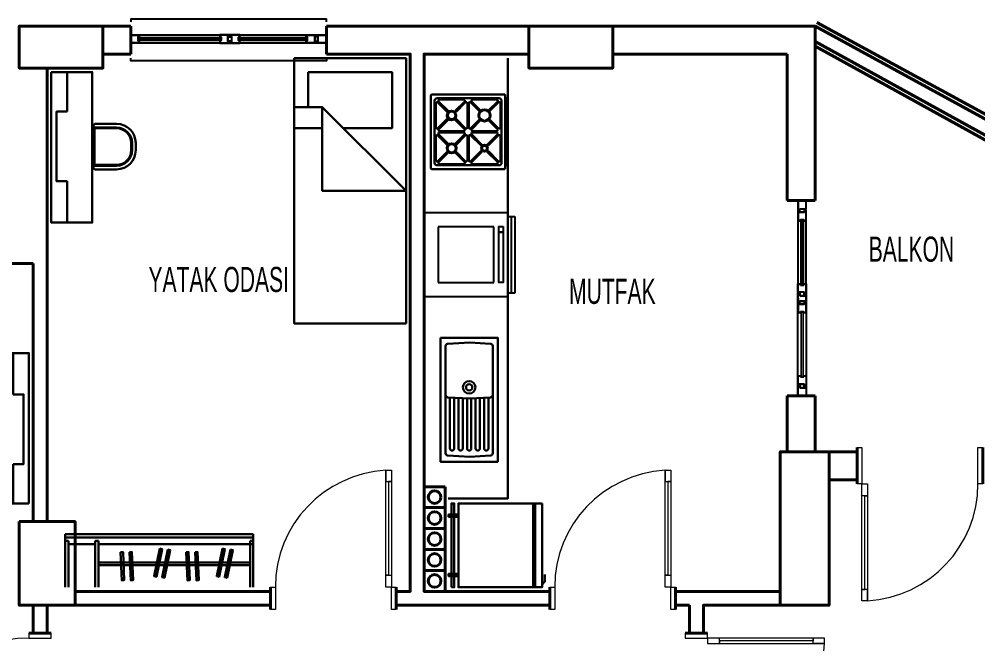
# Model space of a CAD drawing. Header units: millimetres. Extents: x 52 to 4690, y 30 to 1580.
# Drawn here: x 2387 to 3074, y 1132 to 1580 of the extents above; entities that cross this region are included whole.
import ezdxf

# ---------------------------------------------------------------- set-up
doc = ezdxf.new("R2010")
doc.units = ezdxf.units.MM
doc.layers.add('14_ISLAK_MEKAN_TEFRİŞ', color=134, linetype='Continuous')
for name, color, linetype, lineweight in [('CAM', 253, 'Continuous', 15), ('duvar_40', 45, 'Continuous', 40), ('PENC_25', 74, 'Continuous', 25), ('TEF', 145, 'Continuous', 30), ('yazı', 253, 'Continuous', 20)]:
    doc.layers.add(name, color=color, linetype=linetype, lineweight=lineweight)
doc.styles.add('ARIAL', font='Arial')

# ---------------------------------------------------------------- blocks, each defined once
blk = doc.blocks.new('23')
at = {"layer": 'CAM'}
for p, q in [((2946.792109, 1389.451431), (2946.792109, 1436.012428)), ((2946.792109, 1436.012428), (2947.292109, 1436.012428)), ((2947.292109, 1436.012428), (2947.292109, 1389.451431)), ((2948.292109, 1389.451431), (2948.292109, 1436.012428)), ((2948.292109, 1436.012428), (2948.792109, 1436.012428)), ((2948.792109, 1436.012428), (2948.792109, 1389.451431)), ((2947.292109, 1389.451431), (2946.792109, 1389.451431)), ((2948.792109, 1389.451431), (2948.292109, 1389.451431)), ((2946.792109, 1370.251424), (2946.792109, 1323.690427)), ((2947.292109, 1370.251424), (2946.792109, 1370.251424)), ((2947.292109, 1323.690427), (2947.292109, 1370.251424)), ((2948.292109, 1370.251424), (2948.292109, 1323.690427)), ((2948.792109, 1370.251424), (2948.292109, 1370.251424)), ((2948.792109, 1323.690427), (2948.792109, 1370.251424)), ((2946.792109, 1323.690427), (2947.292109, 1323.690427)), ((2948.292109, 1323.690427), (2948.792109, 1323.690427))]:
    blk.add_line(p, q, dxfattribs=at)
at = {"layer": 'duvar_40', "linetype": 'ByBlock'}
for p, q in [((2937.162892, 1449.851439), (2957.162892, 1449.851439)), ((2937.162892, 1309.851439), (2957.162892, 1309.851439))]:
    blk.add_line(p, q, dxfattribs=at)
at = {"layer": 'PENC_25'}
for p, q in [((2950.79211, 1449.851427), (2944.792107, 1449.851427)), ((2944.792107, 1449.851427), (2944.792107, 1449.851427)), ((2944.792107, 1449.851427), (2950.79211, 1449.851427)), ((2944.792107, 1449.851427), (2944.792107, 1441.826644)), ((2947.792109, 1449.851427), (2944.792107, 1449.851427)), ((2944.992107, 1449.426647), (2944.992107, 1442.026644)), ((2946.592109, 1449.426647), (2944.992107, 1449.426647)), ((2948.992109, 1449.426647), (2946.592109, 1449.426647)), ((2946.592109, 1449.426647), (2946.592109, 1449.426647)), ((2950.79211, 1449.851427), (2947.792109, 1449.851427)), ((2947.792109, 1449.851427), (2947.792109, 1449.851427)), ((2947.792109, 1449.851427), (2947.792109, 1449.851427)), ((2947.792109, 1449.851427), (2947.792109, 1449.851427)), ((2950.59211, 1449.426647), (2948.992109, 1449.426647)), ((2948.992109, 1449.426647), (2948.992109, 1449.426647)), ((2950.59211, 1444.026645), (2950.59211, 1449.426647)), ((2950.79211, 1449.851427), (2950.79211, 1449.851427)), ((2950.79211, 1443.826645), (2950.79211, 1449.851427)), ((2944.792107, 1441.826644), (2946.292109, 1441.826644)), ((2944.992107, 1442.026644), (2946.092109, 1442.026644)), ((2946.092109, 1442.026644), (2946.092109, 1444.026645)), ((2946.092109, 1444.026645), (2950.59211, 1444.026645)), ((2946.292109, 1441.826644), (2946.292109, 1443.826645)), ((2946.292109, 1443.826645), (2950.79211, 1443.826645)), ((2950.79211, 1443.526645), (2949.292109, 1443.526645)), ((2949.292109, 1443.526645), (2949.292109, 1441.526644)), ((2950.59211, 1443.326645), (2949.492109, 1443.326645)), ((2949.492109, 1443.326645), (2949.492109, 1441.326644)), ((2950.59211, 1435.512428), (2950.59211, 1443.326645)), ((2950.79211, 1435.312428), (2950.79211, 1443.526645)), ((2949.292109, 1441.526644), (2944.792107, 1441.526644)), ((2944.792107, 1441.526644), (2944.792107, 1435.312428)), ((2944.792107, 1435.312428), (2946.792109, 1435.312428)), ((2944.792107, 1435.312428), (2944.792107, 1379.851427)), ((2949.492109, 1441.326644), (2944.992107, 1441.326644)), ((2944.992107, 1441.326644), (2944.992107, 1435.512428)), ((2944.992107, 1435.512428), (2946.592109, 1435.512428)), ((2946.592109, 1435.512428), (2946.592109, 1436.212428)), ((2946.592109, 1436.212428), (2948.992109, 1436.212428)), ((2946.792109, 1435.312428), (2946.792109, 1436.012428)), ((2946.792109, 1436.012428), (2948.792109, 1436.012428)), ((2948.792109, 1436.012428), (2948.792109, 1435.312428)), ((2948.792109, 1435.312428), (2950.79211, 1435.312428)), ((2948.992109, 1436.212428), (2948.992109, 1435.512428)), ((2948.992109, 1435.512428), (2950.59211, 1435.512428)), ((2950.79211, 1379.851427), (2950.79211, 1435.312428)), ((2944.792107, 1384.151429), (2944.792107, 1390.151431)), ((2944.792107, 1390.151431), (2946.792109, 1390.151431)), ((2944.992107, 1384.351429), (2944.992107, 1389.951431)), ((2944.992107, 1389.951431), (2946.592109, 1389.951431)), ((2946.592109, 1389.951431), (2946.592109, 1389.251431)), ((2946.592109, 1389.251431), (2948.992109, 1389.251431)), ((2946.792109, 1390.151431), (2946.792109, 1389.451431)), ((2946.792109, 1389.451431), (2948.792109, 1389.451431)), ((2948.792109, 1389.451431), (2948.792109, 1390.151431)), ((2948.792109, 1390.151431), (2950.79211, 1390.151431)), ((2948.992109, 1389.251431), (2948.992109, 1389.951431)), ((2948.992109, 1389.951431), (2950.59211, 1389.951431)), ((2950.59211, 1389.951431), (2950.59211, 1382.351428)), ((2950.79211, 1390.151431), (2950.79211, 1382.151428)), ((2949.292109, 1384.151429), (2944.792107, 1384.151429)), ((2944.792107, 1379.851427), (2944.792107, 1383.851429)), ((2944.792107, 1383.851429), (2946.292109, 1383.851429)), ((2944.792107, 1379.851427), (2944.792107, 1375.851426)), ((2944.792107, 1324.390427), (2944.792107, 1379.851427)), ((2949.492109, 1384.351429), (2944.992107, 1384.351429)), ((2944.992107, 1379.851427), (2944.992107, 1383.651429)), ((2944.992107, 1383.651429), (2946.092109, 1383.651429)), ((2944.992107, 1379.851427), (2944.992107, 1376.051426)), ((2946.092109, 1383.651429), (2946.092109, 1381.651428)), ((2946.092109, 1381.651428), (2950.59211, 1381.651428)), ((2946.292109, 1383.851429), (2946.292109, 1381.851428)), ((2946.292109, 1381.851428), (2950.79211, 1381.851428)), ((2949.292109, 1382.151428), (2949.292109, 1384.151429)), ((2950.79211, 1382.151428), (2949.292109, 1382.151428)), ((2949.492109, 1382.351428), (2949.492109, 1384.351429)), ((2950.59211, 1382.351428), (2949.492109, 1382.351428)), ((2950.59211, 1381.651428), (2950.59211, 1379.851427)), ((2950.59211, 1378.051427), (2950.59211, 1379.851427)), ((2950.79211, 1381.851428), (2950.79211, 1379.851427)), ((2950.79211, 1377.851427), (2950.79211, 1379.851427)), ((2950.79211, 1379.851427), (2950.79211, 1324.390427)), ((2944.792107, 1375.851426), (2946.292109, 1375.851426)), ((2949.292109, 1375.551426), (2944.792107, 1375.551426)), ((2944.792107, 1375.551426), (2944.792107, 1369.551424)), ((2944.992107, 1376.051426), (2946.092109, 1376.051426)), ((2949.492109, 1375.351426), (2944.992107, 1375.351426)), ((2944.992107, 1375.351426), (2944.992107, 1369.751424)), ((2946.092109, 1376.051426), (2946.092109, 1378.051427)), ((2946.092109, 1378.051427), (2950.59211, 1378.051427)), ((2946.292109, 1375.851426), (2946.292109, 1377.851427)), ((2946.292109, 1377.851427), (2950.79211, 1377.851427)), ((2950.79211, 1377.551427), (2949.292109, 1377.551427)), ((2949.292109, 1377.551427), (2949.292109, 1375.551426)), ((2950.59211, 1377.351427), (2949.492109, 1377.351427)), ((2949.492109, 1377.351427), (2949.492109, 1375.351426)), ((2950.59211, 1369.751424), (2950.59211, 1377.351427)), ((2950.79211, 1369.551424), (2950.79211, 1377.551427)), ((2944.792107, 1369.551424), (2946.792109, 1369.551424)), ((2944.992107, 1369.751424), (2946.592109, 1369.751424)), ((2946.592109, 1369.751424), (2946.592109, 1370.451424)), ((2946.592109, 1370.451424), (2948.992109, 1370.451424)), ((2946.792109, 1369.551424), (2946.792109, 1370.251424)), ((2946.792109, 1370.251424), (2948.792109, 1370.251424)), ((2948.792109, 1370.251424), (2948.792109, 1369.551424)), ((2948.792109, 1369.551424), (2950.79211, 1369.551424)), ((2948.992109, 1370.451424), (2948.992109, 1369.751424)), ((2948.992109, 1369.751424), (2950.59211, 1369.751424)), ((2944.792107, 1318.17621), (2944.792107, 1324.390427)), ((2944.792107, 1324.390427), (2946.792109, 1324.390427)), ((2949.292109, 1318.17621), (2944.792107, 1318.17621)), ((2944.992107, 1318.37621), (2944.992107, 1324.190427)), ((2944.992107, 1324.190427), (2946.592109, 1324.190427)), ((2949.492109, 1318.37621), (2944.992107, 1318.37621)), ((2946.592109, 1324.190427), (2946.592109, 1323.490427)), ((2946.592109, 1323.490427), (2948.992109, 1323.490427)), ((2946.792109, 1324.390427), (2946.792109, 1323.690427)), ((2946.792109, 1323.690427), (2948.792109, 1323.690427)), ((2948.792109, 1323.690427), (2948.792109, 1324.390427)), ((2948.792109, 1324.390427), (2950.79211, 1324.390427)), ((2948.992109, 1323.490427), (2948.992109, 1324.190427)), ((2948.992109, 1324.190427), (2950.59211, 1324.190427)), ((2949.292109, 1316.176209), (2949.292109, 1318.17621)), ((2949.492109, 1316.376209), (2949.492109, 1318.37621)), ((2950.59211, 1324.190427), (2950.59211, 1316.376209)), ((2950.79211, 1324.390427), (2950.79211, 1316.176209)), ((2944.792107, 1309.851427), (2944.792107, 1317.87621)), ((2944.792107, 1317.87621), (2946.292109, 1317.87621)), ((2944.992107, 1310.276207), (2944.992107, 1317.67621)), ((2944.992107, 1317.67621), (2946.092109, 1317.67621)), ((2946.092109, 1317.67621), (2946.092109, 1315.676209)), ((2946.092109, 1315.676209), (2950.59211, 1315.676209)), ((2946.292109, 1317.87621), (2946.292109, 1315.876209)), ((2946.292109, 1315.876209), (2950.79211, 1315.876209)), ((2950.79211, 1316.176209), (2949.292109, 1316.176209)), ((2950.59211, 1316.376209), (2949.492109, 1316.376209)), ((2950.59211, 1315.676209), (2950.59211, 1310.276207)), ((2950.79211, 1315.876209), (2950.79211, 1309.851427)), ((2950.79211, 1309.851427), (2944.792107, 1309.851427)), ((2944.792107, 1309.851427), (2944.792107, 1309.851427)), ((2944.792107, 1309.851427), (2950.79211, 1309.851427)), ((2947.792109, 1309.851427), (2944.792107, 1309.851427)), ((2946.592109, 1310.276207), (2944.992107, 1310.276207)), ((2948.992109, 1310.276207), (2946.592109, 1310.276207)), ((2946.592109, 1310.276207), (2946.592109, 1310.276207)), ((2950.79211, 1309.851427), (2947.792109, 1309.851427)), ((2947.792109, 1309.851427), (2947.792109, 1309.851427)), ((2947.792109, 1309.851427), (2947.792109, 1309.851427)), ((2947.792109, 1309.851427), (2947.792109, 1309.851427)), ((2950.59211, 1310.276207), (2948.992109, 1310.276207)), ((2948.992109, 1310.276207), (2948.992109, 1310.276207)), ((2950.79211, 1309.851427), (2950.79211, 1309.851427))]:
    blk.add_line(p, q, dxfattribs=at)
blk = doc.blocks.new('24')
at = {"layer": 'CAM', "flags": 128}
for points in [[(2472.438115, 1566.142956), (2531.500244, 1566.142956), (2531.500244, 1566.642956), (2472.438115, 1566.642956)], [(2544.400249, 1566.142956), (2593.323893, 1566.142956), (2593.323893, 1566.642956), (2544.400249, 1566.642956)], [(2472.438115, 1564.642956), (2531.500244, 1564.642956), (2531.500244, 1565.142956), (2472.438115, 1565.142956)], [(2544.400249, 1564.642956), (2593.323893, 1564.642956), (2593.323893, 1565.142956), (2544.400249, 1565.142956)]]:
    blk.add_lwpolyline(points, close=True, dxfattribs=at)
at = {"layer": 'duvar_40', "linetype": 'ByBlock', "flags": 128}
for points in [[(2467.162892, 1554.851439), (2467.162892, 1574.851439)], [(2607.162892, 1554.851439), (2607.162892, 1574.851439)]]:
    blk.add_lwpolyline(points, dxfattribs=at)
at = {"layer": 'PENC_25'}
for p, q in [((2473.138115, 1568.642957), (2592.623893, 1568.642957)), ((2592.623893, 1562.642954), (2473.138115, 1562.642954))]:
    blk.add_line(p, q, dxfattribs=at)
at = {"layer": 'PENC_25', "flags": 128}
for points in [[(2607.162892, 1577.851439), (2607.162892, 1579.851439), (2467.162892, 1579.851439), (2467.162892, 1577.851439)], [(2607.162892, 1551.851439), (2607.162892, 1549.934472), (2467.162892, 1549.934472), (2467.162892, 1551.851439)]]:
    blk.add_lwpolyline(points, dxfattribs=at)
for points in [[(2467.162892, 1568.642957), (2467.162892, 1562.642954), (2467.162892, 1562.642954)], [(2473.138115, 1562.642954), (2467.162892, 1562.642954), (2467.162892, 1568.642957), (2473.138115, 1568.642957), (2473.138115, 1566.642956), (2472.438115, 1566.642956), (2472.438115, 1564.642956), (2473.138115, 1564.642956)], [(2472.938115, 1562.842954), (2467.338112, 1562.842954), (2467.338112, 1568.442957), (2472.938115, 1568.442957), (2472.938115, 1566.842956), (2472.238115, 1566.842956), (2472.238115, 1564.442956), (2472.938115, 1564.442956)], [(2530.600244, 1566.142956), (2531.500244, 1566.142956), (2531.500244, 1565.142956), (2530.600244, 1565.142956)], [(2530.800244, 1562.642954), (2538.800247, 1562.642954), (2538.800247, 1564.142956), (2536.800246, 1564.142956), (2536.800246, 1568.642957), (2530.800244, 1568.642957), (2530.800244, 1566.642956), (2531.500244, 1566.642956), (2531.500244, 1564.642956), (2530.800244, 1564.642956)], [(2531.000244, 1562.842954), (2538.600247, 1562.842954), (2538.600247, 1563.942956), (2536.600246, 1563.942956), (2536.600246, 1568.442957), (2531.000244, 1568.442957), (2531.000244, 1566.842956), (2531.700244, 1566.842956), (2531.700244, 1564.442956), (2531.000244, 1564.442956)], [(2545.100249, 1568.642957), (2537.100246, 1568.642957), (2537.100246, 1567.142956), (2539.100247, 1567.142956), (2539.100247, 1562.642954), (2545.100249, 1562.642954), (2545.100249, 1564.642956), (2544.400249, 1564.642956), (2544.400249, 1566.642956), (2545.100249, 1566.642956)], [(2544.900249, 1568.442957), (2537.300246, 1568.442957), (2537.300246, 1567.342956), (2539.300247, 1567.342956), (2539.300247, 1562.842954), (2544.900249, 1562.842954), (2544.900249, 1564.442956), (2544.200249, 1564.442956), (2544.200249, 1566.842956), (2544.900249, 1566.842956)], [(2592.623893, 1568.642957), (2600.83811, 1568.642957), (2600.83811, 1567.142956), (2598.838109, 1567.142956), (2598.838109, 1562.642954), (2592.623893, 1562.642954), (2592.623893, 1564.642956), (2593.323893, 1564.642956), (2593.323893, 1566.642956), (2592.623893, 1566.642956)], [(2592.823893, 1568.442957), (2600.63811, 1568.442957), (2600.63811, 1567.342956), (2598.638109, 1567.342956), (2598.638109, 1562.842954), (2592.823893, 1562.842954), (2592.823893, 1564.442956), (2593.523893, 1564.442956), (2593.523893, 1566.842956), (2592.823893, 1566.842956)], [(2607.162892, 1562.642954), (2599.138109, 1562.642954), (2599.138109, 1564.142956), (2601.13811, 1564.142956), (2601.13811, 1568.642957), (2607.162892, 1568.642957), (2607.162892, 1565.642956)], [(2606.738112, 1562.842954), (2599.338109, 1562.842954), (2599.338109, 1563.942956), (2601.33811, 1563.942956), (2601.33811, 1568.442957), (2606.738112, 1568.442957), (2606.738112, 1566.842956), (2606.738112, 1564.442956)], [(2607.162892, 1568.642957), (2607.162892, 1562.642954)]]:
    blk.add_lwpolyline(points, close=True, dxfattribs=at)
blk = doc.blocks.new('C1')
at = {"layer": 'duvar_40', "linetype": 'ByBlock'}
for p, q in [((2410.118257, 1139.85143), (2394.118164, 1139.85143)), ((2407.118336, 1139.851426), (2397.118336, 1139.851426)), ((2407.11758, 1139.862948), (2407.11758, 1139.85143)), ((2407.11758, 1139.85143), (2407.11758, 1139.862948)), ((2410.162841, 1049.85143), (2394.162748, 1049.85143)), ((2397.16292, 1049.851426), (2407.16292, 1049.851426))]:
    blk.add_line(p, q, dxfattribs=at)
at = {"layer": 'PENC_25', "lineweight": 20}
for p, q in [((2410.118308, 1139.85143), (2394.118164, 1139.85143)), ((2394.118164, 1139.85143), (2394.118164, 1136.378852)), ((2410.118257, 1136.378852), (2410.118257, 1139.85143)), ((2394.118164, 1136.378852), (2410.118257, 1136.378852)), ((2310.439342, 1057.324009), (2310.439342, 1053.324009)), ((2410.162841, 1053.324009), (2394.162748, 1053.324009)), ((2394.162748, 1053.324009), (2394.162748, 1049.85143)), ((2410.162841, 1049.85143), (2410.162841, 1053.324009)), ((2394.162748, 1049.85143), (2410.162892, 1049.85143))]:
    blk.add_line(p, q, dxfattribs=at)
at = {"layer": 'PENC_25', "lineweight": 20, "flags": 128}
blk.add_lwpolyline([(2310.439342, 1053.324009), (2394.162748, 1053.324009), (2394.162748, 1057.324009), (2310.439342, 1057.324009), (2318.511778, 1057.324009), (2318.511778, 1053.324009), (2318.511778, 1055.324009), (2385.600845, 1055.324009), (2385.600845, 1057.324009), (2385.600845, 1053.324009)], dxfattribs=at)
at = {"layer": 'PENC_25', "lineweight": 20}
blk.add_arc((2394.106862, 1052.576763), 83.80209, 89.992273, 176.752553, dxfattribs=at)
blk = doc.blocks.new('C3')
at = {"layer": 'duvar_40', "linetype": 'ByBlock'}
for p, q in [((2567.162892, 1156.896065), (2567.162892, 1172.896159)), ((2567.162897, 1159.895986), (2567.162897, 1169.895986)), ((2657.162892, 1156.851481), (2657.162892, 1172.851575)), ((2657.162897, 1169.851402), (2657.162897, 1159.851402)), ((2567.151374, 1159.896742), (2567.162892, 1159.896742)), ((2567.162892, 1159.896742), (2567.151374, 1159.896742))]:
    blk.add_line(p, q, dxfattribs=at)
at = {"layer": 'PENC_25', "lineweight": 20}
for p, q in [((2649.690313, 1256.57498), (2653.690313, 1256.57498)), ((2567.162892, 1156.896014), (2567.162892, 1172.896159)), ((2567.162892, 1172.896159), (2570.63547, 1172.896159)), ((2570.63547, 1172.896159), (2570.63547, 1156.896065)), ((2653.690313, 1156.851481), (2653.690313, 1172.851575)), ((2653.690313, 1172.851575), (2657.162892, 1172.851575)), ((2657.162892, 1172.851575), (2657.162892, 1156.85143)), ((2570.63547, 1156.896065), (2567.162892, 1156.896065)), ((2657.162892, 1156.851481), (2653.690313, 1156.851481))]:
    blk.add_line(p, q, dxfattribs=at)
at = {"layer": 'PENC_25', "lineweight": 20, "flags": 128}
blk.add_lwpolyline([(2653.690313, 1256.57498), (2653.690313, 1172.851575), (2649.690313, 1172.851575), (2649.690313, 1256.57498), (2649.690313, 1248.502545), (2653.690313, 1248.502545), (2651.690313, 1248.502545), (2651.690313, 1181.413478), (2649.690313, 1181.413478), (2653.690313, 1181.413478)], dxfattribs=at)
at = {"layer": 'PENC_25', "lineweight": 20}
blk.add_arc((2654.437559, 1172.907461), 83.80209, 93.247447, 180.007727, dxfattribs=at)
blk = doc.blocks.new('C4')
at = {"layer": 'duvar_40', "linetype": 'ByBlock'}
for p, q in [((2767.162892, 1156.896065), (2767.162892, 1172.896159)), ((2767.162897, 1159.895986), (2767.162897, 1169.895986)), ((2857.162892, 1156.851481), (2857.162892, 1172.851575)), ((2857.162897, 1169.851402), (2857.162897, 1159.851402)), ((2767.151374, 1159.896742), (2767.162892, 1159.896742)), ((2767.162892, 1159.896742), (2767.151374, 1159.896742))]:
    blk.add_line(p, q, dxfattribs=at)
at = {"layer": 'PENC_25', "lineweight": 20}
for p, q in [((2849.690313, 1256.57498), (2853.690313, 1256.57498)), ((2767.162892, 1156.896014), (2767.162892, 1172.896159)), ((2767.162892, 1172.896159), (2770.63547, 1172.896159)), ((2770.63547, 1172.896159), (2770.63547, 1156.896065)), ((2853.690313, 1156.851481), (2853.690313, 1172.851575)), ((2853.690313, 1172.851575), (2857.162892, 1172.851575)), ((2857.162892, 1172.851575), (2857.162892, 1156.85143)), ((2770.63547, 1156.896065), (2767.162892, 1156.896065)), ((2857.162892, 1156.851481), (2853.690313, 1156.851481))]:
    blk.add_line(p, q, dxfattribs=at)
at = {"layer": 'PENC_25', "lineweight": 20, "flags": 128}
blk.add_lwpolyline([(2853.690313, 1256.57498), (2853.690313, 1172.851575), (2849.690313, 1172.851575), (2849.690313, 1256.57498), (2849.690313, 1248.502545), (2853.690313, 1248.502545), (2851.690313, 1248.502545), (2851.690313, 1181.413478), (2849.690313, 1181.413478), (2853.690313, 1181.413478)], dxfattribs=at)
at = {"layer": 'PENC_25', "lineweight": 20}
blk.add_arc((2854.437559, 1172.907461), 83.80209, 93.247447, 180.007727, dxfattribs=at)
blk = doc.blocks.new('C5')
at = {"layer": 'duvar_40', "linetype": 'ByBlock'}
for p, q in [((2864.162943, 1139.85143), (2880.163036, 1139.85143)), ((2877.162864, 1139.851435), (2867.162864, 1139.851435)), ((2864.207527, 1049.85143), (2880.20762, 1049.85143)), ((2867.207448, 1049.851435), (2877.207448, 1049.851435)), ((2867.208204, 1049.839912), (2867.208204, 1049.85143)), ((2867.208204, 1049.85143), (2867.208204, 1049.839912))]:
    blk.add_line(p, q, dxfattribs=at)
at = {"layer": 'PENC_25', "lineweight": 20}
for p, q in [((2880.163036, 1139.85143), (2864.162892, 1139.85143)), ((2864.162943, 1139.85143), (2864.162943, 1136.378852)), ((2880.163036, 1136.378852), (2880.163036, 1139.85143)), ((2864.162943, 1136.378852), (2880.163036, 1136.378852)), ((2963.886442, 1132.378852), (2963.886442, 1136.378852)), ((2880.20762, 1053.324009), (2864.207527, 1053.324009)), ((2864.207527, 1053.324009), (2864.207527, 1049.85143)), ((2880.20762, 1049.85143), (2880.20762, 1053.324009)), ((2864.207476, 1049.85143), (2880.20762, 1049.85143))]:
    blk.add_line(p, q, dxfattribs=at)
at = {"layer": 'PENC_25', "lineweight": 20, "flags": 128}
blk.add_lwpolyline([(2963.886442, 1136.378852), (2880.163036, 1136.378852), (2880.163036, 1132.378852), (2963.886442, 1132.378852), (2955.814006, 1132.378852), (2955.814006, 1136.378852), (2955.814006, 1134.378852), (2888.724939, 1134.378852), (2888.724939, 1132.378852), (2888.724939, 1136.378852)], dxfattribs=at)
at = {"layer": 'PENC_25', "lineweight": 20}
blk.add_arc((2880.218922, 1137.126097), 83.80209, 269.992273, 356.752553, dxfattribs=at)
blk = doc.blocks.new('C6')
at = {"layer": 'duvar_40', "linetype": 'ByBlock'}
for p, q in [((2987.162892, 1272.895972), (2987.162892, 1246.895878)), ((3077.162892, 1272.851388), (3077.162892, 1246.851295)), ((2987.162887, 1249.896051), (2987.162887, 1269.896051)), ((3077.162887, 1269.851467), (3077.162887, 1249.851467)), ((3077.17441, 1269.850711), (3077.162892, 1269.850711)), ((3077.162892, 1269.850711), (3077.17441, 1269.850711))]:
    blk.add_line(p, q, dxfattribs=at)
at = {"layer": 'PENC_25', "lineweight": 20}
for p, q in [((2987.162892, 1246.895878), (2987.162892, 1272.896023)), ((2987.162892, 1272.895972), (2990.63547, 1272.895972)), ((2990.63547, 1272.895972), (2990.63547, 1246.895878)), ((3073.690313, 1246.851295), (3073.690313, 1272.851388)), ((3073.690313, 1272.851388), (3077.162892, 1272.851388)), ((3077.162892, 1272.851439), (3077.162892, 1246.851295)), ((2990.63547, 1246.895878), (2987.162892, 1246.895878)), ((3077.162892, 1246.851295), (3073.690313, 1246.851295)), ((2994.63547, 1163.172473), (2990.63547, 1163.172473))]:
    blk.add_line(p, q, dxfattribs=at)
at = {"layer": 'PENC_25', "lineweight": 20, "flags": 128}
blk.add_lwpolyline([(2990.63547, 1163.172473), (2990.63547, 1246.895878), (2994.63547, 1246.895878), (2994.63547, 1163.172473), (2994.63547, 1171.244909), (2990.63547, 1171.244909), (2992.63547, 1171.244909), (2992.63547, 1238.333976), (2994.63547, 1238.333976), (2990.63547, 1238.333976)], dxfattribs=at)
at = {"layer": 'PENC_25', "lineweight": 20}
blk.add_arc((2989.888225, 1246.839993), 83.80209, 273.247447, 0.007727, dxfattribs=at)
blk = doc.blocks.new('bb14')
at = {"layer": '14_ISLAK_MEKAN_TEFRİŞ'}
for p, q in [((1254.565671, -291.899922), (1254.565671, -286.899922)), ((1254.565671, -286.899922), (1304.565671, -286.899922)), ((1304.565671, -286.899922), (1309.565671, -286.899922)), ((1312.02566, -291.899922), (1252.02566, -291.899922)), ((1252.02566, -291.899922), (1252.02566, -351.899922)), ((1312.02566, -351.899922), (1312.02566, -291.899922)), ((1302.02566, -301.899922), (1262.02566, -301.899922)), ((1262.02566, -301.899922), (1262.02566, -341.899922)), ((1302.02566, -341.899922), (1302.02566, -301.899922)), ((1262.02566, -341.899922), (1302.02566, -341.899922)), ((1252.02566, -351.899922), (1312.02566, -351.899922))]:
    blk.add_line(p, q, dxfattribs=at)
at = {"layer": '14_ISLAK_MEKAN_TEFRİŞ', "flags": 128}
for points in [[(1309.565671, -286.899922), (1309.565671, -291.899922)], [(1309.565671, -289.399922), (1254.565671, -289.399922)]]:
    blk.add_lwpolyline(points, dxfattribs=at)
for points in [[(1261.797527, -295.395742), (1265.791243, -295.395742), (1265.791243, -298.404103), (1261.797527, -298.404103)], [(1265.791243, -295.395742), (1302.02566, -295.395742), (1302.02566, -298.404103), (1265.791243, -298.404103)]]:
    blk.add_lwpolyline(points, close=True, dxfattribs=at)
blk = doc.blocks.new('jkh_kbgjdlşgbsdjngşdnel')
at = {"layer": 'TEF', "flags": 128}
blk.add_lwpolyline([(-4901.0774, -14156.110742), (-4901.0774, -14056.110742), (-4947.0774, -14056.110742), (-4947.0774, -14156.110742)], close=True, dxfattribs=at)
blk.add_lwpolyline([(-4906.969449, -14151.213015), (-4924.5774, -14152.110742), (-4941.18535, -14151.213015, -0.398484), (-4943.0774, -14149.21593), (-4943.0774, -14109.97033), (-4943.0774, -14063.005553, -0.398484), (-4941.18535, -14061.008469), (-4924.5774, -14060.110742), (-4906.969449, -14061.008469, -0.398484), (-4905.0774, -14063.005553), (-4905.0774, -14149.21593, -0.398484)], format="xyb", close=True, dxfattribs=at)
for points in [[(-4936.1524, -14107.711865), (-4936.1524, -14066.835746, 1), (-4939.6024, -14066.835746), (-4939.6024, -14107.891034)], [(-4929.2524, -14107.353528), (-4929.2524, -14066.835746, 1), (-4932.7024, -14066.835746), (-4932.7024, -14107.532697)], [(-4922.3524, -14107.224182), (-4922.3524, -14066.835746, 1), (-4925.8024, -14066.835746), (-4925.8024, -14107.17436)], [(-4918.9024, -14107.400077), (-4918.9024, -14066.835746, -1), (-4915.4524, -14066.835746), (-4915.4524, -14107.575973)], [(-4912.0024, -14107.751868), (-4912.0024, -14066.835746, -1), (-4908.5524, -14066.835746), (-4908.5524, -14107.927763)], [(-4905.0774, -14110.005553, 0.398484), (-4906.969449, -14108.008469), (-4924.5774, -14107.110742), (-4941.181126, -14107.973022, 0.399097), (-4943.0774, -14109.97033)]]:
    blk.add_lwpolyline(points, format="xyb", dxfattribs=at)
at = {"layer": 'TEF'}
for radius in [5, 2.5]:
    blk.add_circle((-4924.0774, -14116.110742), radius, dxfattribs=at)
blk = doc.blocks.new('jhngbklnkgb_fbgnlş')
at = {"layer": 'TEF', "linetype": 'Continuous'}
for p, q in [((-4957.028178, -13970.579768), (-4956.528178, -13970.079768)), ((-4897.528178, -13970.079768), (-4956.528178, -13970.079768)), ((-4897.028178, -13970.579768), (-4897.528178, -13970.079768)), ((-4958.113378, -13973.079768), (-4958.613378, -13973.579768)), ((-4958.613378, -13973.579768), (-4958.613378, -13978.391768)), ((-4957.028178, -13973.079768), (-4958.113378, -13973.079768)), ((-4957.028178, -13970.579768), (-4957.028178, -14029.579768)), ((-4954.028178, -13975.079768), (-4954.028178, -14025.079768)), ((-4953.028178, -13977.201068), (-4953.028178, -13996.458468)), ((-4902.028178, -13973.079768), (-4952.028178, -13973.079768)), ((-4951.321078, -13976.493968), (-4943.106578, -13984.708468)), ((-4950.613978, -13975.786868), (-4942.399478, -13984.001368)), ((-4930.649478, -13974.079768), (-4949.906878, -13974.079768)), ((-4929.942378, -13975.786868), (-4938.156878, -13984.001368)), ((-4929.235278, -13976.493968), (-4937.449778, -13984.708468)), ((-4927.528178, -13977.201068), (-4927.528178, -13996.458468)), ((-4926.528178, -13977.201068), (-4926.528178, -13996.458468)), ((-4917.313678, -13984.001368), (-4924.821078, -13976.493968)), ((-4916.606578, -13983.294268), (-4924.113978, -13975.786868)), ((-4904.149478, -13974.079768), (-4923.406878, -13974.079768)), ((-4903.442378, -13975.786868), (-4910.949778, -13983.294268)), ((-4902.735278, -13976.493968), (-4910.242678, -13984.001368)), ((-4901.028178, -13977.201068), (-4901.028178, -13996.458468)), ((-4900.028178, -13975.079768), (-4900.028178, -14025.079768)), ((-4897.028178, -13970.579768), (-4897.028178, -14029.579768)), ((-4959.028178, -13978.391768), (-4959.028178, -13983.391768)), ((-4957.028178, -13978.391768), (-4959.028178, -13978.391768)), ((-4957.028178, -13983.391768), (-4959.028178, -13983.391768)), ((-4958.613378, -13983.391768), (-4958.613378, -13986.391768)), ((-4958.028178, -13978.391768), (-4958.028178, -13983.391768)), ((-4957.528178, -13978.391768), (-4957.528178, -13983.391768)), ((-4942.399478, -13984.001368), (-4943.106578, -13984.708468)), ((-4938.156878, -13984.001368), (-4937.449778, -13984.708468)), ((-4916.606578, -13983.294268), (-4917.313678, -13984.001368)), ((-4910.242678, -13984.001368), (-4910.949778, -13983.294268)), ((-4959.028178, -13986.391768), (-4959.028178, -13991.391768)), ((-4957.028178, -13986.391768), (-4959.028178, -13986.391768)), ((-4957.028178, -13991.391768), (-4959.028178, -13991.391768)), ((-4958.613378, -13991.391768), (-4958.613378, -13994.391768)), ((-4958.028178, -13986.391768), (-4958.028178, -13991.391768)), ((-4957.528178, -13986.391768), (-4957.528178, -13991.391768)), ((-4943.106578, -13988.951068), (-4951.321078, -13997.165568)), ((-4942.399478, -13989.658168), (-4950.613978, -13997.872668)), ((-4943.106578, -13988.951068), (-4942.399478, -13989.658168)), ((-4937.449778, -13988.951068), (-4938.156878, -13989.658168)), ((-4938.156878, -13989.658168), (-4929.942378, -13997.872668)), ((-4937.449778, -13988.951068), (-4929.235278, -13997.165568)), ((-4917.313678, -13989.658168), (-4924.821078, -13997.165568)), ((-4916.606578, -13990.365268), (-4924.113978, -13997.872668)), ((-4916.606578, -13990.365268), (-4917.313678, -13989.658168)), ((-4910.242678, -13989.658168), (-4910.949778, -13990.365268)), ((-4903.442378, -13997.872668), (-4910.949778, -13990.365268)), ((-4902.735278, -13997.165568), (-4910.242678, -13989.658168)), ((-4957.028178, -13994.391768), (-4959.028178, -13994.391768)), ((-4959.028178, -13994.391768), (-4959.028178, -13999.391768)), ((-4957.028178, -13999.391768), (-4959.028178, -13999.391768)), ((-4958.613378, -13999.391768), (-4958.613378, -14002.391768)), ((-4958.028178, -13994.391768), (-4958.028178, -13999.391768)), ((-4957.528178, -13994.391768), (-4957.528178, -13999.391768)), ((-4930.649478, -13999.579768), (-4949.906878, -13999.579768)), ((-4930.649478, -14000.579768), (-4949.906878, -14000.579768)), ((-4904.149478, -13999.579768), (-4923.406878, -13999.579768)), ((-4904.149478, -14000.579768), (-4923.406878, -14000.579768)), ((-4959.028178, -14002.391768), (-4959.028178, -14007.391768)), ((-4957.028178, -14002.391768), (-4959.028178, -14002.391768)), ((-4957.028178, -14007.391768), (-4959.028178, -14007.391768)), ((-4958.613378, -14007.391768), (-4958.613378, -14010.391768)), ((-4958.028178, -14002.391768), (-4958.028178, -14007.391768)), ((-4957.528178, -14002.391768), (-4957.528178, -14007.391768)), ((-4953.028178, -14003.701068), (-4953.028178, -14022.958468)), ((-4951.321078, -14002.993968), (-4944.520778, -14009.794268)), ((-4950.613978, -14002.286868), (-4943.813678, -14009.087168)), ((-4943.813678, -14009.087168), (-4944.520778, -14009.794268)), ((-4929.942378, -14002.286868), (-4936.742678, -14009.087168)), ((-4936.742678, -14009.087168), (-4936.035578, -14009.794268)), ((-4929.235278, -14002.993968), (-4936.035578, -14009.794268)), ((-4927.528178, -14003.701068), (-4927.528178, -14022.958468)), ((-4926.528178, -14003.701068), (-4926.528178, -14022.958468)), ((-4924.821078, -14002.993968), (-4917.313678, -14010.501368)), ((-4924.113978, -14002.286868), (-4916.606578, -14009.794268)), ((-4910.949778, -14009.794268), (-4903.442378, -14002.286868)), ((-4910.242678, -14010.501368), (-4902.735278, -14002.993968)), ((-4901.028178, -14003.701068), (-4901.028178, -14022.958468)), ((-4957.028178, -14010.391768), (-4959.028178, -14010.391768)), ((-4959.028178, -14010.391768), (-4959.028178, -14015.391768)), ((-4957.028178, -14015.391768), (-4959.028178, -14015.391768)), ((-4958.613378, -14015.391768), (-4958.613378, -14026.579768)), ((-4958.028178, -14010.391768), (-4958.028178, -14015.391768)), ((-4957.528178, -14010.391768), (-4957.528178, -14015.391768)), ((-4944.520778, -14016.865268), (-4951.321078, -14023.665568)), ((-4944.520778, -14016.865268), (-4943.813678, -14017.572368)), ((-4936.035578, -14016.865268), (-4936.742678, -14017.572368)), ((-4936.035578, -14016.865268), (-4929.235278, -14023.665568)), ((-4924.821078, -14023.665568), (-4917.313678, -14016.158168)), ((-4924.113978, -14024.372668), (-4916.606578, -14016.865268)), ((-4917.313678, -14010.501368), (-4916.606578, -14009.794268)), ((-4917.313678, -14016.158168), (-4916.606578, -14016.865268)), ((-4910.949778, -14009.794268), (-4910.242678, -14010.501368)), ((-4910.949778, -14016.865268), (-4910.242678, -14016.158168)), ((-4910.949778, -14016.865268), (-4903.442378, -14024.372668)), ((-4910.242678, -14016.158168), (-4902.735278, -14023.665568)), ((-4957.028178, -14019.891768), (-4958.113378, -14019.891768)), ((-4958.113378, -14019.891768), (-4958.113378, -14021.891768)), ((-4957.028178, -14021.891768), (-4958.113378, -14021.891768)), ((-4943.813678, -14017.572368), (-4950.613978, -14024.372668)), ((-4936.742678, -14017.572368), (-4929.942378, -14024.372668)), ((-4958.613378, -14026.579768), (-4958.113378, -14027.079768)), ((-4957.028178, -14027.079768), (-4958.113378, -14027.079768)), ((-4956.528178, -14030.079768), (-4957.028178, -14029.579768)), ((-4897.528178, -14030.079768), (-4956.528178, -14030.079768)), ((-4902.028178, -14027.079768), (-4952.028178, -14027.079768)), ((-4930.649478, -14026.079768), (-4949.906878, -14026.079768)), ((-4904.149478, -14026.079768), (-4923.406878, -14026.079768)), ((-4897.028178, -14029.579768), (-4897.528178, -14030.079768))]:
    blk.add_line(p, q, dxfattribs=at)
for centre, radius in [((-4940.278178, -13986.829768), 2.6357), ((-4940.278178, -13986.829768), 2.0357), ((-4913.778178, -13986.829768), 3.8928), ((-4913.778178, -13986.829768), 3.2928), ((-4940.278178, -14013.329768), 4.8755), ((-4940.278178, -14013.329768), 4.2755), ((-4913.778178, -14013.329768), 3.7635), ((-4913.778178, -14013.329768), 3.1635)]:
    blk.add_circle(centre, radius, dxfattribs=at)
for centre, radius, start, end in [((-4952.028178, -13975.079768), 2, 90, 180), ((-4952.028178, -13977.201068), 1, 45, 180), ((-4949.906878, -13975.079768), 1, 90, 225), ((-4930.649478, -13975.079768), 1, 315, 90), ((-4928.528178, -13977.201068), 1, 0, 135), ((-4925.528178, -13977.201068), 1, 45, 180), ((-4923.406878, -13975.079768), 1, 90, 225), ((-4904.149478, -13975.079768), 1, 315, 90), ((-4902.028178, -13977.201068), 1, 0, 135), ((-4902.028178, -13975.079768), 2, 0, 90), ((-4952.028178, -13996.458468), 1, 180, 315), ((-4949.906878, -13998.579768), 1, 135, 270), ((-4949.906878, -14001.579768), 1, 90, 225), ((-4930.649478, -13998.579768), 1, 270, 45), ((-4930.649478, -14001.579768), 1, 315, 90), ((-4928.528178, -13996.458468), 1, 225, 0), ((-4925.528178, -13996.458468), 1, 180, 315), ((-4923.406878, -13998.579768), 1, 135, 270), ((-4923.406878, -14001.579768), 1, 90, 225), ((-4904.149478, -13998.579768), 1, 270, 45), ((-4904.149478, -14001.579768), 1, 315, 90), ((-4902.028178, -13996.458468), 1, 225, 0), ((-4952.028178, -14003.701068), 1, 45, 180), ((-4928.528178, -14003.701068), 1, 0, 135), ((-4925.528178, -14003.701068), 1, 45, 180), ((-4902.028178, -14003.701068), 1, 0, 135), ((-4952.028178, -14022.958468), 1, 180, 315), ((-4949.906878, -14025.079768), 1, 135, 270), ((-4930.649478, -14025.079768), 1, 270, 45), ((-4928.528178, -14022.958468), 1, 225, 0), ((-4925.528178, -14022.958468), 1, 180, 315), ((-4923.406878, -14025.079768), 1, 135, 270), ((-4904.149478, -14025.079768), 1, 270, 45), ((-4902.028178, -14022.958468), 1, 225, 0), ((-4952.028178, -14025.079768), 2, 180, 270), ((-4902.028178, -14025.079768), 2, 270, 0)]:
    blk.add_arc(centre, radius, start, end, dxfattribs=at)
blk = doc.blocks.new('jhnkldgjkslgbjaskgdm')
at = {"layer": 'TEF', "flags": 128}
for points in [[(-5075.802356, -14184.077824), (-5077.802356, -14182.077824), (-5082.802356, -14182.077824)], [(-5073.802356, -14189.077824), (-5133.802356, -14189.077824)], [(-5073.802356, -14190.577824), (-5133.802356, -14190.577824)], [(-5124.302356, -14244.077824), (-5124.302356, -14251.077824), (-5125.802356, -14251.077824), (-5125.802356, -14244.077824)], [(-5083.302356, -14244.077824), (-5083.302356, -14251.077824), (-5081.802356, -14251.077824), (-5081.802356, -14244.077824)]]:
    blk.add_lwpolyline(points, dxfattribs=at)
for points in [[(-5133.802356, -14184.077824), (-5133.802356, -14244.077824), (-5073.802356, -14244.077824), (-5073.802356, -14184.077824)], [(-5073.802356, -14249.077824), (-5133.802356, -14249.077824), (-5133.802356, -14247.077824), (-5073.802356, -14247.077824)]]:
    blk.add_lwpolyline(points, close=True, dxfattribs=at)
blk = doc.blocks.new('kljdfkdlfkşdfglk')
at = {"layer": 'TEF'}
for p, q in [((50363.007499, 6162.783454), (50363.007499, 6140.062408)), ((50364.540832, 6164.316787), (50365.307499, 6164.316787)), ((50366.840832, 6162.783454), (50366.840832, 6140.062408)), ((50405.940832, 6163.062408), (50367.607499, 6163.062408)), ((50367.607499, 6163.062408), (50367.607499, 6140.062408)), ((50405.940832, 6140.062408), (50405.940832, 6163.062408)), ((50406.707499, 6140.062408), (50406.707499, 6162.783454)), ((50408.240832, 6164.316787), (50409.007499, 6164.316787)), ((50410.540832, 6140.062408), (50410.540832, 6162.783454)), ((50382.940832, 6124.729075), (50390.607499, 6124.729075)), ((50382.940832, 6123.962408), (50390.607499, 6123.962408)), ((50382.940832, 6120.129075), (50390.607499, 6120.129075))]:
    blk.add_line(p, q, dxfattribs=at)
at = {"layer": 'TEF', "flags": 128}
blk.add_lwpolyline([(50308.842059, 6208.377787), (50308.842059, 6165.473303), (50466.28789, 6165.473303), (50466.28789, 6208.377787)], close=True, dxfattribs=at)
at = {"layer": 'TEF', "ltscale": 0.3, "flags": 128}
for points in [[(50350.117581, 6191.797921), (50350.117581, 6202.774942), (50422.998075, 6202.774942), (50422.998075, 6191.797921)], [(50308.842059, 6191.797921), (50350.117581, 6191.797921)], [(50422.998075, 6191.797921), (50466.28789, 6191.797921)]]:
    blk.add_lwpolyline(points, dxfattribs=at)
at = {"layer": 'TEF', "flags": 128}
for points in [[(50367.607499, 6150.858833), (50366.840832, 6150.858833)], [(50406.707499, 6150.858833), (50405.940832, 6150.858833)]]:
    blk.add_lwpolyline(points, dxfattribs=at)
at = {"layer": 'TEF'}
for centre, radius, start, end in [((50364.540832, 6162.783454), 1.533333, 90, 180), ((50365.307499, 6162.783454), 1.533333, 0, 90), ((50408.240832, 6162.783454), 1.533333, 90, 180), ((50409.007499, 6162.783454), 1.533333, 0, 90), ((50382.940832, 6140.062408), 19.933333, 180, 270), ((50382.940832, 6140.062408), 16.1, 180, 270), ((50382.940832, 6140.062408), 15.333333, 180, 270), ((50390.607499, 6140.062408), 16.1, 270, 0), ((50390.607499, 6140.062408), 15.333333, 270, 0), ((50390.607499, 6140.062408), 19.933333, 270, 0)]:
    blk.add_arc(centre, radius, start, end, dxfattribs=at)
blk = doc.blocks.new('YAT80')
at = {"flags": 128}
blk.add_lwpolyline([(80, -190), (80, 0), (0, 0), (0, -190)], close=True, dxfattribs=at)
for points in [[(35, -50), (70, -50), (70, -10), (10, -10), (10, -35)], [(0, -35), (20, -35), (80, -95), (20, -95), (20, -35)], [(0, -50), (20, -50)]]:
    blk.add_lwpolyline(points, dxfattribs=at)
blk = doc.blocks.new('kljnlknkl')
at = {"layer": 'TEF'}
for p, q in [((50618.102758, 6093.49865), (50557.842675, 6093.49865)), ((50557.842675, 6093.49865), (50557.842675, 5879.377808)), ((50561.550988, 6093.49865), (50561.550988, 5879.377808)), ((50565.259301, 6089.790338), (50565.259301, 6093.49865)), ((50618.102758, 6089.790338), (50565.259301, 6089.790338)), ((50568.967614, 6089.790338), (50568.967614, 6059.53176)), ((50568.967614, 6088.756004), (50568.967614, 6059.53176)), ((50618.102758, 6059.53176), (50565.259301, 6059.53176)), ((50565.259301, 6059.53176), (50565.259301, 6055.823447)), ((50618.102758, 6055.823447), (50565.259301, 6055.823447)), ((50568.967614, 6055.823447), (50568.967614, 5879.377808)), ((50589.899476, 6055.823447), (50589.899476, 5883.086121)), ((50593.119768, 6055.823447), (50593.119768, 5883.086121)), ((50618.102758, 5879.377808), (50557.842675, 5879.377808)), ((50618.102758, 5883.086121), (50565.259301, 5883.086121)), ((50565.259301, 5883.086121), (50565.259301, 5879.377808))]:
    blk.add_line(p, q, dxfattribs=at)
at = {"layer": 'TEF', "flags": 128}
for points in [[(50578.258868, 6030.427604), (50610.435981, 6029.140036), (50610.32863, 6026.457257), (50578.151516, 6027.744825), (50578.258868, 6030.427604)], [(50578.258868, 6020.209303), (50610.435981, 6018.921734), (50610.32863, 6016.238955), (50578.151516, 6017.526524), (50578.258868, 6020.209303)], [(50574.206294, 5985.785973), (50605.735737, 5992.33721), (50606.281949, 5989.708431), (50574.752506, 5983.157193), (50574.206294, 5985.785973)], [(50575.279729, 5976.657213), (50606.809172, 5983.208451), (50607.355384, 5980.579672), (50575.825941, 5974.028434), (50575.279729, 5976.657213)], [(50578.258868, 5955.685556), (50610.435981, 5954.397988), (50610.32863, 5951.715209), (50578.151516, 5953.002777), (50578.258868, 5955.685556)], [(50578.258868, 5945.467255), (50610.435981, 5944.179686), (50610.32863, 5941.496907), (50578.151516, 5942.784476), (50578.258868, 5945.467255)], [(50574.206294, 5914.406323), (50605.735737, 5920.957561), (50606.281949, 5918.328782), (50574.752506, 5911.777544), (50574.206294, 5914.406323)], [(50575.279729, 5905.277564), (50606.809172, 5911.828802), (50607.355384, 5909.200022), (50575.825941, 5902.648785), (50575.279729, 5905.277564)]]:
    blk.add_lwpolyline(points, dxfattribs=at)

msp = doc.modelspace()

# ---------------------------------------------------------------- linework, layer by layer
at = {"layer": 'duvar_40', "linetype": 'ByBlock'}
for p, q in [((2387.162892, 1574.851439), (2467.162892, 1574.851439)), ((2607.162892, 1574.851439), (2957.162892, 1574.851439)), ((2957.162892, 1574.851439), (2957.162892, 1449.851439)), ((2937.162892, 1554.851439), (2812.162892, 1554.851439)), ((2397.162892, 1219.851304), (2397.162892, 1404.851439)), ((2957.162892, 1309.851439), (2957.162892, 1269.851439)), ((2967.162892, 1269.851439), (2987.162892, 1269.851439)), ((2567.162892, 1159.85143), (2407.162892, 1159.85143)), ((2407.162892, 1159.85143), (2407.162892, 1139.85143)), ((2767.162892, 1159.85143), (2657.162892, 1159.85143)), ((2867.162892, 1159.85143), (2857.162892, 1159.85143)), ((2867.162892, 1139.85143), (2867.162892, 1159.85143))]:
    msp.add_line(p, q, dxfattribs=at)
at = {"layer": 'duvar_40', "linetype": 'ByBlock', "flags": 128}
for points in [[(2387.162892, 1544.851439), (2447.162892, 1544.851439), (2447.162892, 1574.851439), (2387.162892, 1574.851439), (2387.162892, 1544.851439)], [(2752.162892, 1544.851439), (2812.162892, 1544.851439), (2812.162892, 1574.851439), (2752.162892, 1574.851439), (2752.162892, 1544.851439)], [(2957.162892, 1574.851439), (3117.115658, 1487.420562), (3117.115658, 1269.851439)], [(2958.421394, 1577.574704), (3120.115658, 1489.339029), (3120.115658, 1269.851439)], [(2957.162892, 1563.843952), (3107.115658, 1481.223791), (3107.115658, 1269.851439)], [(2957.162892, 1560.426207), (3104.115658, 1479.303123), (3104.115658, 1269.851439)], [(2467.162892, 1554.851439), (2447.162892, 1554.851439)], [(2657.162892, 1169.85143), (2667.162892, 1169.85143), (2667.162892, 1554.851439), (2607.162892, 1554.851439)], [(2752.162892, 1554.851439), (2677.162892, 1554.851439), (2677.162892, 1169.85143), (2767.162892, 1169.85143)], [(2937.162892, 1449.851439), (2937.162892, 1554.851439)], [(2407.162892, 1544.851439), (2407.162892, 1219.851304)], [(2397.162892, 1404.851439), (2347.162892, 1404.851439)], [(2937.162892, 1269.851439), (2937.162892, 1309.851439)], [(2967.162892, 1159.85143), (2967.162892, 1269.851439), (2932.162892, 1269.851439), (2932.162892, 1159.85143), (2967.162892, 1159.85143)], [(2987.162892, 1249.851439), (2967.162892, 1249.851439)], [(2692.162914, 1244.851373), (2692.162914, 1229.851373), (2677.162914, 1229.851373), (2677.162914, 1244.851373), (2692.162914, 1244.851373)], [(2692.162914, 1229.85138), (2692.162914, 1214.85138), (2677.162914, 1214.85138), (2677.162914, 1229.85138), (2692.162914, 1229.85138)], [(2387.162892, 1219.851304), (2387.162892, 1159.85143), (2427.162341, 1159.85143), (2427.162341, 1219.851304), (2387.162892, 1219.851304)], [(2692.162905, 1214.851387), (2692.162905, 1199.851387), (2677.162905, 1199.851387), (2677.162905, 1214.851387), (2692.162905, 1214.851387)], [(2692.162902, 1199.851409), (2692.162902, 1184.851409), (2677.162902, 1184.851409), (2677.162902, 1199.851409), (2692.162902, 1199.851409)], [(2692.1629, 1184.851432), (2692.1629, 1169.851432), (2677.1629, 1169.851432), (2677.1629, 1184.851432), (2692.1629, 1184.851432)], [(2427.162341, 1169.85143), (2567.162892, 1169.85143)], [(2857.162892, 1169.85143), (2932.162892, 1169.85143)], [(2397.162892, 1139.85143), (2397.162892, 1159.85143)], [(2947.162892, 1159.85143), (2877.162892, 1159.85143), (2877.162892, 1139.85143)]]:
    msp.add_lwpolyline(points, dxfattribs=at)
for points in [[(2387.163133, 1574.851439), (2447.163254, 1574.851439), (2447.163254, 1544.851527), (2387.163133, 1544.851527)], [(2387.163133, 1574.851439), (2447.162956, 1574.851439), (2447.162956, 1544.851527), (2387.163133, 1544.851527)], [(2752.162904, 1574.851439), (2812.163025, 1574.851439), (2812.163025, 1544.851527), (2752.162904, 1544.851527)], [(2752.163202, 1574.851439), (2812.163025, 1574.851439), (2812.163025, 1544.851527), (2752.163202, 1544.851527)], [(2932.162971, 1269.851491), (2967.163116, 1269.851491), (2967.163116, 1159.851417), (2932.162971, 1159.851417)], [(2932.163269, 1269.851491), (2967.163116, 1269.851491), (2967.163116, 1159.851417), (2932.163269, 1159.851417)], [(2387.163133, 1219.851539), (2427.162916, 1219.851539), (2427.162916, 1159.851417), (2387.163133, 1159.851417)], [(2387.163133, 1219.851539), (2427.162916, 1219.851539), (2427.162916, 1159.851417), (2387.163133, 1159.851417)]]:
    msp.add_lwpolyline(points, close=True, dxfattribs=at)
at = {"layer": 'duvar_40', "linetype": 'ByBlock'}
for centre in [(2684.662914, 1237.351373), (2684.662914, 1222.35138), (2684.662905, 1207.351387), (2684.662902, 1192.351409), (2684.6629, 1177.351432)]:
    msp.add_circle(centre, 4.53413, dxfattribs=at)
at = {"layer": 'TEF', "flags": 128}
msp.add_lwpolyline([(2737.162892, 1551.851439), (2737.162892, 1236.502116), (2694.386285, 1236.502116)], dxfattribs=at)

# ---------------------------------------------------------------- block references
for name in ['24', '23', 'C6', 'C3', 'C4', 'C1', 'C5']:
    msp.add_blockref(name, (0, 0))
at = {"rotation": 270}
msp.add_blockref('bb14', (3029.062814, 2693.104934), dxfattribs=at)
at = {"layer": 'TEF', "linetype": 'ByBlock'}
msp.add_blockref('YAT80', (2584.162892, 1551.851439), dxfattribs=at)
at = {"layer": 'TEF'}
for name, p, xscale, yscale, zscale, rotation in [('kljdfkdlfkşdfglk', (6661.160042, 35989.295123), 0.684719, -0.684719, -0.684719, 270), ('jhngbklnkgb_fbgnlş', (-1670.975014, -10945.389652), 0.888889, 0.888889, 0.888889, 180), ('jkh_kbgjdlşgbsdjngşdnel', (-1667.564693, -11231.583339), 0.888889, 0.888889, 0.888889, 180), ('kljdfkdlfkşdfglk', (-1856.834258, -33214.592262), 0.684719, -0.684719, -0.684719, 90), ('kljnlknkl', (6252.809267, 33003.97974), 0.62885, -0.62885, -0.62885, 269.998656)]:
    msp.add_blockref(name, p, dxfattribs=dict(at, xscale=xscale, yscale=yscale, zscale=zscale, rotation=rotation))
at = {"layer": 'TEF', "rotation": 270}
msp.add_blockref('jhnkldgjkslgbjaskgdm', (16945.733566, -3900.950928), dxfattribs=at)

# ---------------------------------------------------------------- texts
at = {"layer": 'yazı', "style": 'ARIAL', "width": 0.6}
for s, p in [('BALKON', (2995.493256, 1406.067904, -6562.999728)), ('YATAK ODASI', (2479.75392, 1384.354779, -6562.999728)), ('MUTFAK', (2780.912306, 1375.852043))]:
    msp.add_text(s, height=18, dxfattribs=at).set_placement(p)

doc.saveas('drawing.dxf')
